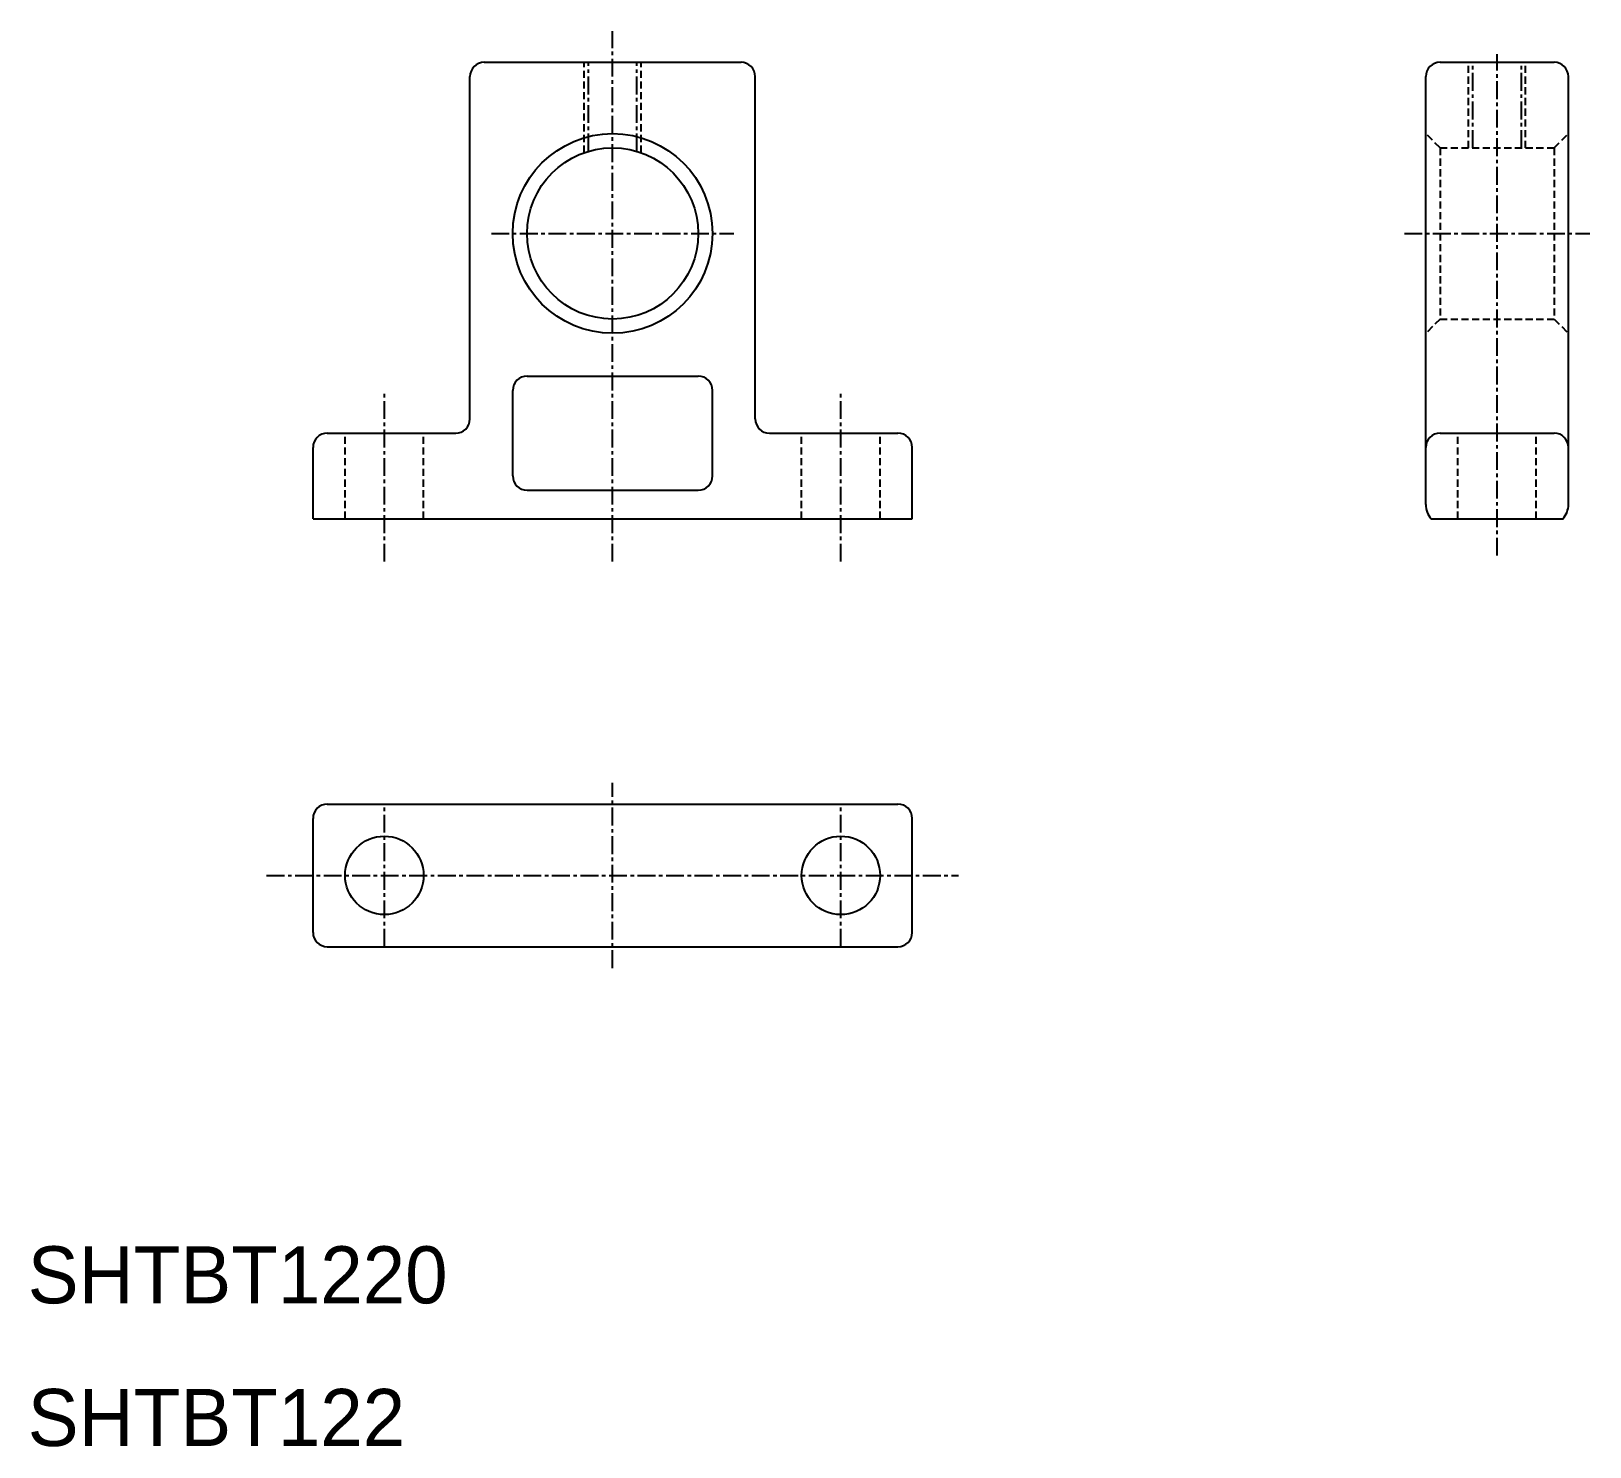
# Model space of a CAD drawing. Extents: x 10 to 119, y 10 to 109.
import ezdxf

# ---------------------------------------------------------------- set-up
doc = ezdxf.new("R2010")
doc.units = 0
doc.linetypes.add('CENTER', pattern=[2, 1.25, -0.25, 0.25, -0.25])
doc.linetypes.add('DASHED', pattern=[0.75, 0.5, -0.25])
doc.layers.get('0').update_dxf_attribs({"linetype": 'CONTINUOUS'})
doc.layers.add('CENTER', color=1, linetype='CENTER')

msp = doc.modelspace()

# ---------------------------------------------------------------- linework, layer by layer
at = {"color": 7, "linetype": 'CONTINUOUS'}
for p, q in [((41, 82), (41, 106)), ((42, 107), (60, 107)), ((61, 82), (61, 106)), ((108, 76), (108, 106)), ((109, 107), (117, 107)), ((118, 76), (118, 106)), ((45, 85), (57, 85)), ((44, 78), (44, 84)), ((58, 78), (58, 84)), ((31, 81), (40, 81)), ((62, 81), (71, 81)), ((109, 81), (117, 81)), ((30, 75), (30, 80)), ((72, 75), (72, 80)), ((45, 77), (57, 77)), ((30, 75), (72, 75)), ((108.38, 75), (117.62, 75)), ((31, 55), (71, 55)), ((30, 46), (30, 54)), ((72, 46), (72, 54)), ((31, 45), (71, 45))]:
    msp.add_line(p, q, dxfattribs=at)
at = {"color": 3, "linetype": 'DASHED'}
for p, q in [((49, 100.66), (49, 107)), ((53, 100.66), (53, 107)), ((111, 101), (111, 107)), ((115, 101), (115, 107)), ((109, 101), (108, 102)), ((117, 101), (118, 102)), ((109, 101), (117, 101)), ((109, 101), (109, 89)), ((117, 101), (117, 89)), ((109, 89), (108, 88)), ((109, 89), (117, 89)), ((117, 89), (118, 88)), ((32.25, 75), (32.25, 81)), ((37.75, 75), (37.75, 81)), ((64.25, 75), (64.25, 81)), ((69.75, 75), (69.75, 81)), ((110.25, 75), (110.25, 81)), ((115.75, 75), (115.75, 81))]:
    msp.add_line(p, q, dxfattribs=at)
at = {"color": 3, "linetype": 'CENTER'}
for p, q in [((49.3, 100.75), (49.3, 107)), ((52.7, 100.75), (52.7, 107)), ((111.3, 101), (111.3, 107)), ((114.7, 101), (114.7, 107))]:
    msp.add_line(p, q, dxfattribs=at)
at = {"color": 7, "linetype": 'CONTINUOUS'}
for centre, radius in [((51, 95), 7), ((35, 50), 2.75), ((67, 50), 2.75)]:
    msp.add_circle(centre, radius, dxfattribs=at)
msp.add_circle((51, 95), 6)
for centre, radius, start, end in [((42, 106), 1, 90, 180), ((60, 106), 1, 0, 90), ((109, 106), 1, 90, 180), ((117, 106), 1, 0, 90), ((45, 84), 1, 90, 180), ((57, 84), 1, 0, 90), ((40, 82), 1, 270, 0), ((62, 82), 1, 180, 270), ((31, 80), 1, 90, 180), ((71, 80), 1, 0, 90), ((109, 80), 1, 90, 180), ((117, 80), 1, 0, 90), ((45, 78), 1, 180, 270), ((57, 78), 1, 270, 0), ((109.5, 76), 1.5, 180, 221.8103), ((116.5, 76), 1.5, 318.1897, 0), ((31, 54), 1, 90, 180), ((71, 54), 1, 0, 90), ((31, 46), 1, 180, 270), ((71, 46), 1, 270, 0)]:
    msp.add_arc(centre, radius, start, end, dxfattribs=at)
at = {"layer": 'CENTER', "linetype": 'CENTER'}
for p, q in [((51, 72), (51, 109.18)), ((113, 72.42), (113, 107.58)), ((42.5, 95), (59.5, 95)), ((106.5, 95), (119.5, 95)), ((35, 72), (35, 84)), ((67, 72), (67, 84)), ((51, 43.5), (51, 56.5)), ((35, 45), (35, 55)), ((67, 45), (67, 55)), ((26.75, 50), (75.25, 50))]:
    msp.add_line(p, q, dxfattribs=at)

# ---------------------------------------------------------------- texts
at = {"color": 7, "linetype": 'CONTINUOUS'}
for s, p in [('SHTBT1220', (10, 20)), ('SHTBT122', (10, 10))]:
    msp.add_text(s, height=4, dxfattribs=at).set_placement(p)

doc.saveas('drawing.dxf')
